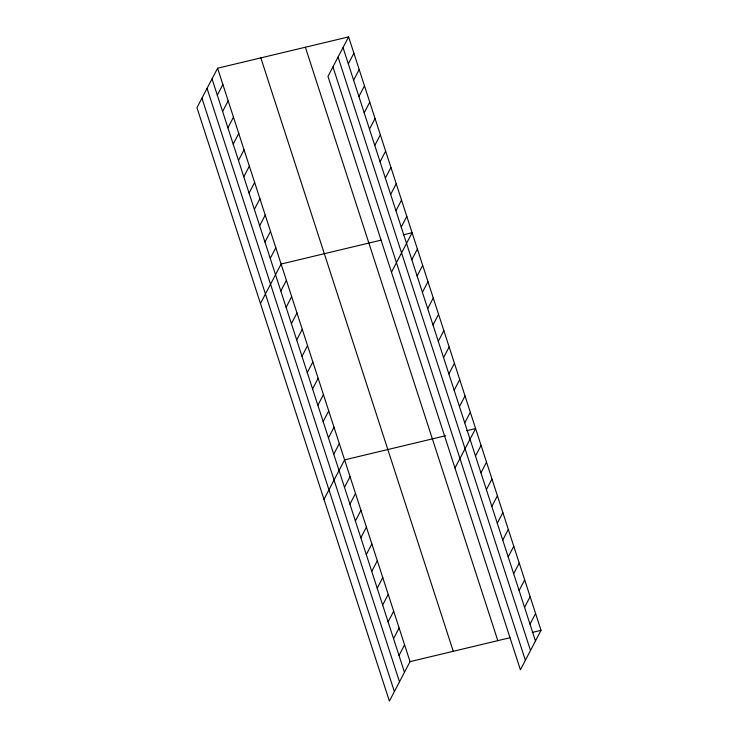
<?xml version="1.0" encoding="UTF-8"?>
<svg xmlns="http://www.w3.org/2000/svg" width="738" height="738" viewBox="0 0 738 738"><rect width="100%" height="100%" fill="white"/><g stroke="black" fill="none" stroke-linecap="round" stroke-linejoin="round"><path stroke-width="1.11" d="M217.599 68.219L196.963 107.683L389.396 701.1L410.033 661.635L217.599 68.219L348.604 36.9L541.037 630.317L520.401 669.781L327.967 76.365L348.604 36.9M217.323 95.184L222.885 84.538M222.608 111.503L228.18 100.857M227.904 127.822L233.476 117.176M233.199 144.141L238.761 133.495M238.485 160.46L244.057 149.814M243.78 176.779L249.352 166.133M249.075 193.098L254.638 182.452M254.361 209.417L259.933 198.771M259.656 225.736L265.228 215.09M348.327 63.874L353.889 53.219M264.951 242.055L270.514 231.409M353.613 80.193L359.185 69.538M270.237 258.374L275.809 247.728M358.908 96.512L364.48 85.857M260.468 303.512L281.104 264.047L381.066 240.145M364.203 112.831L369.766 102.176M280.827 291.012L286.39 280.366M369.489 129.15L375.061 118.495M286.113 307.331L291.685 296.685M374.784 145.469L380.356 134.814M291.409 323.65L296.98 313.004M380.079 161.788L385.642 151.133M296.704 339.969L302.266 329.323M385.365 178.107L390.937 167.452M301.99 356.288L307.561 345.642M390.66 194.426L396.232 183.771M307.285 372.607L312.857 361.961M395.955 210.745L401.518 200.09M312.58 388.926L318.143 378.28M401.241 227.064L406.813 216.409M317.866 405.245L323.438 394.599M391.472 272.193L412.108 232.728L403.234 234.85M323.161 421.564L328.724 410.918M411.832 259.702L417.394 249.047M328.456 437.883L334.019 427.237M417.118 276.021L422.69 265.366M333.742 454.202L339.314 443.556M422.413 292.34L427.985 281.685M323.973 499.34L344.6 459.875L445.678 435.715M427.708 308.659L433.271 298.004M344.489 487.338L350.061 476.683M432.994 324.978L438.566 314.323M349.941 504.146L355.513 493.501M438.289 341.297L443.852 330.642M355.393 520.963L360.965 510.309M443.584 357.616L449.147 346.961M360.845 537.781L366.417 527.126M448.87 373.935L454.442 363.281M366.297 554.589L371.869 543.943M454.165 390.254L459.728 379.6M371.749 571.406L377.321 560.751M459.46 406.573L465.023 395.919M377.201 588.214L382.773 577.568M464.746 422.892L470.318 412.238M382.653 605.031L388.225 594.376M454.977 468.021L475.604 428.557L466.739 430.678M388.105 621.848L393.677 611.193M475.493 456.019L481.056 445.374M393.557 638.656L399.129 628.01M480.945 472.837L486.517 462.182M399.009 655.473L404.581 644.818M486.397 489.645L491.969 478.999M491.849 506.462L497.421 495.807M497.301 523.279L502.873 512.624M502.753 540.087L508.325 529.441M508.205 556.904L513.777 546.249M513.657 573.712L519.229 563.066M519.109 590.529L524.681 579.874M524.561 607.346L530.133 596.691M530.013 624.154L535.585 613.509M410.033 661.635L509.995 637.733M532.172 632.438L541.037 630.317M343.032 47.555L535.465 640.971M338.059 57.057L530.493 650.482M332.939 66.854L525.373 660.279M305.366 47.232L497.809 640.649M260.828 57.878L453.261 651.303M212.027 78.865L404.461 672.281M207.055 88.376L399.489 681.792M201.935 98.172L394.369 691.589"/></g></svg>
